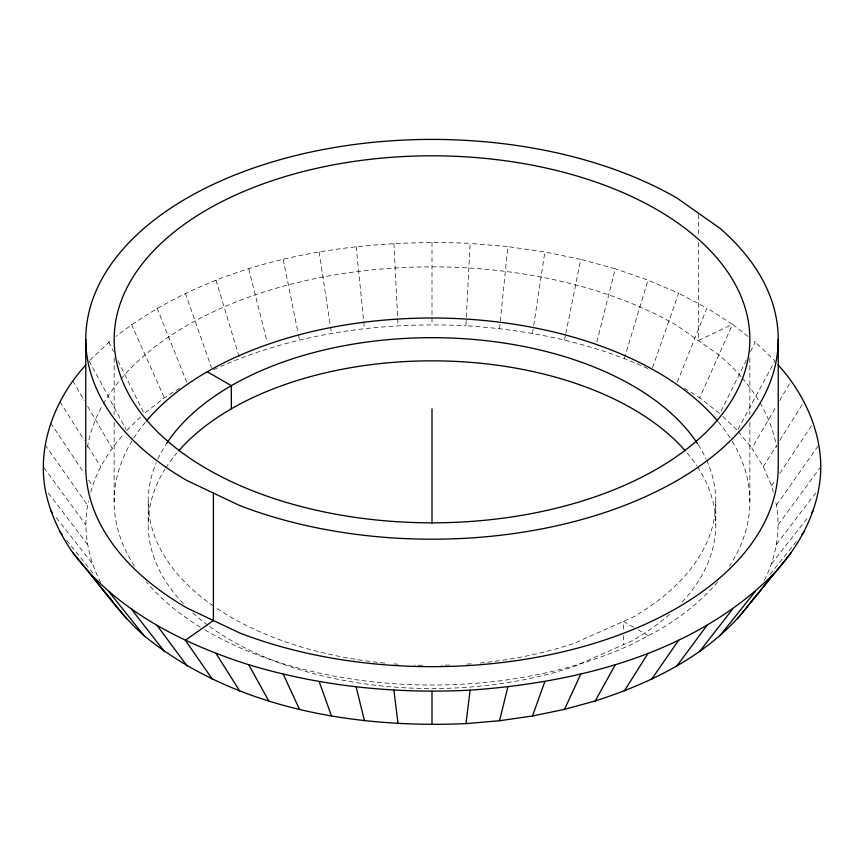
<?xml version="1.0" encoding="UTF-8"?>
<svg xmlns="http://www.w3.org/2000/svg" width="864" height="864" viewBox="0 0 864 864"><rect width="100%" height="100%" fill="white"/><g stroke="black" fill="none" stroke-linecap="round" stroke-linejoin="round"><path stroke-width="0.65" stroke-dasharray="4.32 3.24" d="M647.924 368.572C590.836 342.414 528.379 329.713 465.934 325.76L470.113 243.367C347.188 238.086 215.438 259.394 115.96 336.42M100.678 582.714C87.955 557.831 82.285 528.746 88.43 501.217M764.359 580.338C776.574 556.135 781.434 527.85 775.57 501.217M499.543 328.633L507.848 246.596L470.113 243.367M532.505 333.396L533.498 326.83M533.704 325.523L544.86 251.953L507.848 246.596M564.494 340.006L565.564 334.724M565.834 333.396L580.792 259.373L544.86 251.953M596.862 341.874L615.276 268.79L580.792 259.373M90.763 492.156C96.541 470.189 109.21 450.533 124.092 433.588M624.359 358.484L648.011 280.12L615.276 268.79M652.536 367.643L678.65 293.242L648.011 280.12M677.311 382.104L706.925 308.038L678.65 293.242M746.431 359.942L719.885 413.629L699.635 397.872L732.542 324.356L706.925 308.038M750.557 351.594L755.276 342.047L752.177 339.638M737.986 429.278L774.889 360.947L755.276 342.047M773.237 492.156L771.574 485.687L763.322 466.657L751.874 448.189L776.282 406.393M779.674 400.594L791.208 380.851M763.322 466.657L776.185 446.116M779.76 440.402L804.06 401.598M771.574 485.687L775.31 480.092M779.782 473.364L813.326 422.96M776.563 505.094L818.932 444.755M778.226 524.686L820.012 467.834M776.563 544.277L815.67 493.031M771.574 563.684L807.602 517.838M769.975 574.42L797.407 540.216M90.04 360.04L111.823 339.638M126.652 430.456L141.21 416.437M179.572 388.184L164.365 397.872L144.115 413.629L117.569 359.942M213.592 369.641C292.151 333.547 380.074 321.462 465.934 325.76M633.668 627.264L623.549 621.421L623.549 630.428M638.172 629.856L648.292 635.699M684.428 388.184L699.635 397.872M748.04 336.42L732.542 324.356L698.35 340.556L698.35 241.283M722.79 416.437L737.348 430.456M738.202 431.503L751.874 448.189M66.593 540.216L94.025 574.42M56.398 517.838L92.426 563.684M48.33 493.031L87.437 544.277M43.988 467.834L85.774 524.686M45.068 444.755L87.437 505.094M50.674 422.96L84.218 473.364M88.69 480.092L92.426 485.687M59.94 401.598L84.24 440.402M87.815 446.116L100.678 466.657M72.792 380.851L84.326 400.594M87.718 406.393L112.126 448.189M89.111 360.947L126.014 429.278M108.724 342.047L113.443 351.594M131.458 324.356L164.365 397.872M157.075 308.038L186.689 382.104M185.35 293.242L211.464 367.643M215.989 280.12L239.641 358.484M248.724 268.79L267.138 341.874M283.208 259.373L298.166 333.396M298.436 334.724L299.506 340.006M319.14 251.953L330.296 325.523M330.502 326.83L331.495 333.396M356.152 246.596L364.457 328.633M393.887 243.367L398.066 325.76M749.855 358.085L749.855 414.385M749.855 422.42L749.855 501.52M715.792 501.52L715.792 524.686M698.35 214.456L698.35 235.915M623.549 635.58L623.549 644.587M432 242.287L432 324.788M148.208 501.52L148.208 524.686M114.145 358.085L114.145 414.385M114.145 422.42L114.145 501.52M697.54 466.862A283.792 163.847 0 0 1 680.702 603.612M669.481 614.401A283.792 163.847 0 0 1 632.675 640.548L573.901 666.587A283.792 163.847 0 0 1 209.034 626.054M207.932 625.244A283.792 163.847 0 0 1 192.607 612.684M183.298 603.612A283.792 163.847 0 0 1 165.067 469.044M165.758 467.953A283.792 163.847 0 0 1 176.839 452.963M687.161 452.963A283.792 163.847 0 0 1 696.816 465.772M732.305 441.396A317.855 183.514 0 0 1 729.475 566.158M717.638 582.012A317.855 183.514 0 0 1 656.759 631.282L633.647 643.367A317.855 183.514 0 0 1 204.941 629.932M200.394 627.188A317.855 183.514 0 0 1 146.362 582.012M134.525 566.158A317.855 183.514 0 0 1 133.078 439.128M133.79 437.994A317.855 183.514 0 0 1 145.508 422.042M718.492 422.042A317.855 183.514 0 0 1 731.624 440.262M706.698 460.35A283.792 163.847 0 0 1 632.675 617.371L573.901 643.41A283.792 163.847 0 0 1 479.11 663.088M471.064 663.8A283.792 163.847 0 0 1 465.674 664.211M449.474 665.053A283.792 163.847 0 0 1 441.385 665.269M422.615 665.269A283.792 163.847 0 0 1 414.526 665.053M398.326 664.211A283.792 163.847 0 0 1 392.936 663.8M384.89 663.088A283.792 163.847 0 0 1 214.639 606.863M213.505 606.074A283.792 163.847 0 0 1 156.222 462.856M157.874 459.108A283.792 163.847 0 0 1 165.758 444.787M698.242 444.787A283.792 163.847 0 0 1 706.126 459.108M87.437 447.163A346.226 199.897 0 0 1 102.589 405.205M103.248 404.039A346.226 199.897 0 0 1 120.042 380.052M120.884 379.037A346.226 199.897 0 0 1 676.825 325.415L719.885 355.698A346.226 199.897 0 0 1 741.388 377.017M742.252 378.032A346.226 199.897 0 0 1 759.391 401.706M760.072 402.872A346.226 199.897 0 0 1 776.563 447.163"/><path stroke-width="1.3" d="M85.849 364.921C55.577 397.948 37.411 443.761 45.068 488.765C49.432 511.877 59.411 533.412 72.792 552.658C96.703 580.219 116.759 611.345 144.115 635.742C233.302 708.275 353.851 728.492 465.934 723.622L470.113 690.152C579.485 682.517 695.725 653.011 774.889 572.573C801.436 543.758 820.541 506.574 820.8 466.754C820.411 428.814 803.336 392.753 778.151 364.921M465.934 723.622L499.543 720.738L507.848 686.912M499.543 720.738L532.505 715.975L544.86 681.566M532.505 715.975L564.494 709.366L580.792 674.147M564.494 709.366L595.21 700.974L615.276 664.729M595.21 700.974C655.592 681.588 716.634 651.132 753.894 597.92M624.359 690.898L648.011 653.4M651.65 679.212L678.65 640.278M676.825 666.036L706.925 625.482M699.635 651.499L732.542 609.163M811.696 512.633L813.326 510.548M719.885 635.742L755.276 591.473M801.565 535.032L804.06 531.922M737.348 618.916L774.889 572.573M751.874 601.182L791.208 552.658M72.792 552.658C115.517 609.93 182.034 643.486 248.724 664.729C320.252 686.351 395.582 694.03 470.113 690.152M207.241 371.758L231.325 385.657L231.325 408.834M89.111 572.573L126.652 618.916M59.94 531.922L62.435 535.032M108.724 591.473L144.115 635.742M50.674 510.548L52.304 512.633M131.458 609.163L164.365 651.499M157.075 625.482L187.175 666.036M212.35 679.212L185.35 640.278L213.408 620.536L213.408 493.085M215.989 653.4L239.641 690.898M110.106 597.92L112.126 601.182M248.724 664.729L268.79 700.974M283.208 674.147L299.506 709.366M319.14 681.566L331.495 715.975M356.152 686.912L364.457 720.738M393.887 690.152L398.066 723.622M778.226 339.314L778.226 466.754A346.226 199.897 0 0 1 595.21 643.054A346.226 199.897 0 0 1 239.641 632.966L187.175 608.105A346.226 199.897 0 0 1 85.774 466.754L85.774 339.314M432 408.823L432 523.336M432 691.232L432 724.583M178.632 450.878A283.792 163.847 0 0 1 432 360.839A283.792 163.847 0 0 1 685.368 450.878M146.362 421.027A317.855 183.514 0 0 1 432 318.006A317.855 183.514 0 0 1 717.638 421.027M166.46 443.696A283.792 163.847 0 0 1 432 337.673A283.792 163.847 0 0 1 697.54 443.696M239.641 505.516L187.175 480.654A346.226 199.897 0 0 1 187.175 197.964A346.226 199.897 0 0 1 676.825 197.964L719.885 228.258A346.226 199.897 0 0 1 676.825 480.654A346.226 199.897 0 0 1 239.641 505.516M246.856 488.473A317.855 183.514 0 0 0 748.321 357.296A317.855 183.514 0 0 0 300.823 172.163A317.855 183.514 0 0 0 246.856 488.473"/></g></svg>
